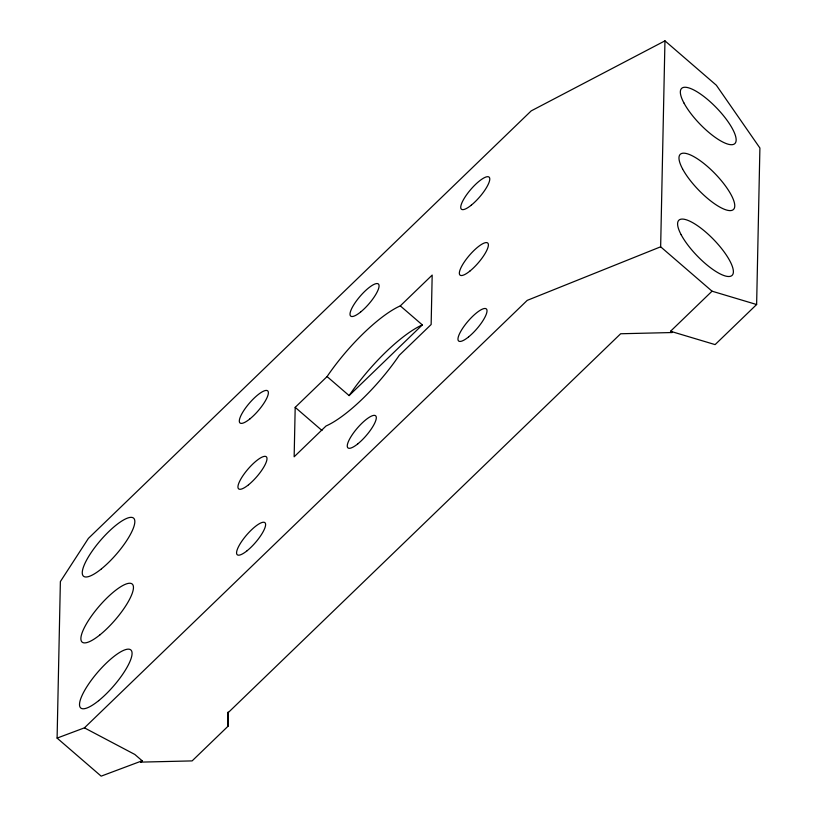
<?xml version="1.0" encoding="UTF-8"?>
<svg xmlns="http://www.w3.org/2000/svg" width="817" height="817" viewBox="0 0 817 817"><rect width="100%" height="100%" fill="white"/><g stroke="black" fill="none" stroke-linecap="round" stroke-linejoin="round"><path stroke-width="1.23" d="M57.098 738.098L84.427 727.855L134.815 754.448L142.158 760.79L101.155 776.15L57.098 738.098L60.376 581.571L88.399 538.383L531.203 110.887L664.956 40.85L716.356 85.244L759.902 148.01L756.624 304.527L715.11 344.611L670.532 331.273L712.046 291.189L756.624 304.527M228.076 712.016L228.096 726.17L192.118 760.903L140.769 762.118L140.79 761.301M295.192 407.356L294.151 456.785L326.034 425.994A80.72 22.141 -49.2 0 0 399.258 355.303L431.141 324.523L432.183 275.094L400.299 305.875A80.72 22.141 -49.2 0 0 327.076 376.566L295.192 407.356L321.98 430.488M712.046 291.189L660.647 246.805L664.956 40.85M228.096 726.17L227.667 713.149L620.654 333.755L672.003 332.539L672.023 331.712M327.076 376.566L349.104 395.591L422.328 324.9L400.299 305.875M84.427 727.855L527.231 300.37L660.647 246.805M140.769 762.118L142.158 760.79M670.532 331.273L672.003 332.539M349.104 395.591A80.72 22.141 -49.2 0 1 422.328 324.9M360.614 312.023A21.191 5.811 -49.2 0 0 378.628 284.245A21.191 5.811 -49.2 0 0 354.404 303.832A21.191 5.811 -49.2 0 0 360.614 312.023M248.531 484.798A21.191 5.811 -49.2 0 0 266.546 457.02A21.191 5.811 -49.2 0 0 242.322 476.617A21.191 5.811 -49.2 0 0 248.531 484.798M469.928 271.05A21.191 5.811 -49.2 0 0 487.953 243.282A21.191 5.811 -49.2 0 0 463.719 262.87A21.191 5.811 -49.2 0 0 469.928 271.05M357.846 443.825A21.191 5.811 -49.2 0 0 375.871 416.057A21.191 5.811 -49.2 0 0 351.637 435.645A21.191 5.811 -49.2 0 0 357.846 443.825M249.91 418.896A21.191 5.811 -49.2 0 0 267.925 391.118A21.191 5.811 -49.2 0 0 243.701 410.706A21.191 5.811 -49.2 0 0 249.91 418.896M471.317 205.149A21.191 5.811 -49.2 0 0 489.332 177.371A21.191 5.811 -49.2 0 0 465.108 196.968A21.191 5.811 -49.2 0 0 471.317 205.149M468.55 336.951A21.191 5.811 -49.2 0 0 486.575 309.183A21.191 5.811 -49.2 0 0 462.34 328.771A21.191 5.811 -49.2 0 0 468.55 336.951M247.153 550.699A21.191 5.811 -49.2 0 0 265.168 522.931A21.191 5.811 -49.2 0 0 240.944 542.519A21.191 5.811 -49.2 0 0 247.153 550.699M98.663 700.669A38.338 10.519 -49.2 0 0 131.271 650.414A38.338 10.519 -49.2 0 0 87.429 685.861A38.338 10.519 -49.2 0 0 98.663 700.669M100.052 634.768A38.338 10.519 -49.2 0 0 132.65 584.512A38.338 10.519 -49.2 0 0 88.808 619.96A38.338 10.519 -49.2 0 0 100.052 634.768M101.431 568.867A38.338 10.519 -49.2 0 0 134.029 518.611A38.338 10.519 -49.2 0 0 90.187 554.059A38.338 10.519 -49.2 0 0 101.431 568.867M683.911 102.932A38.338 11.601 46 0 0 732.246 144.67A38.338 11.601 46 0 0 708.564 100.317A38.338 11.601 46 0 0 683.911 102.932M682.532 168.833A38.338 11.601 46 0 0 730.858 210.572A38.338 11.601 46 0 0 707.185 166.229A38.338 11.601 46 0 0 682.532 168.833M681.153 234.734A38.338 11.601 46 0 0 729.479 276.473A38.338 11.601 46 0 0 705.806 232.13A38.338 11.601 46 0 0 681.153 234.734"/></g></svg>
